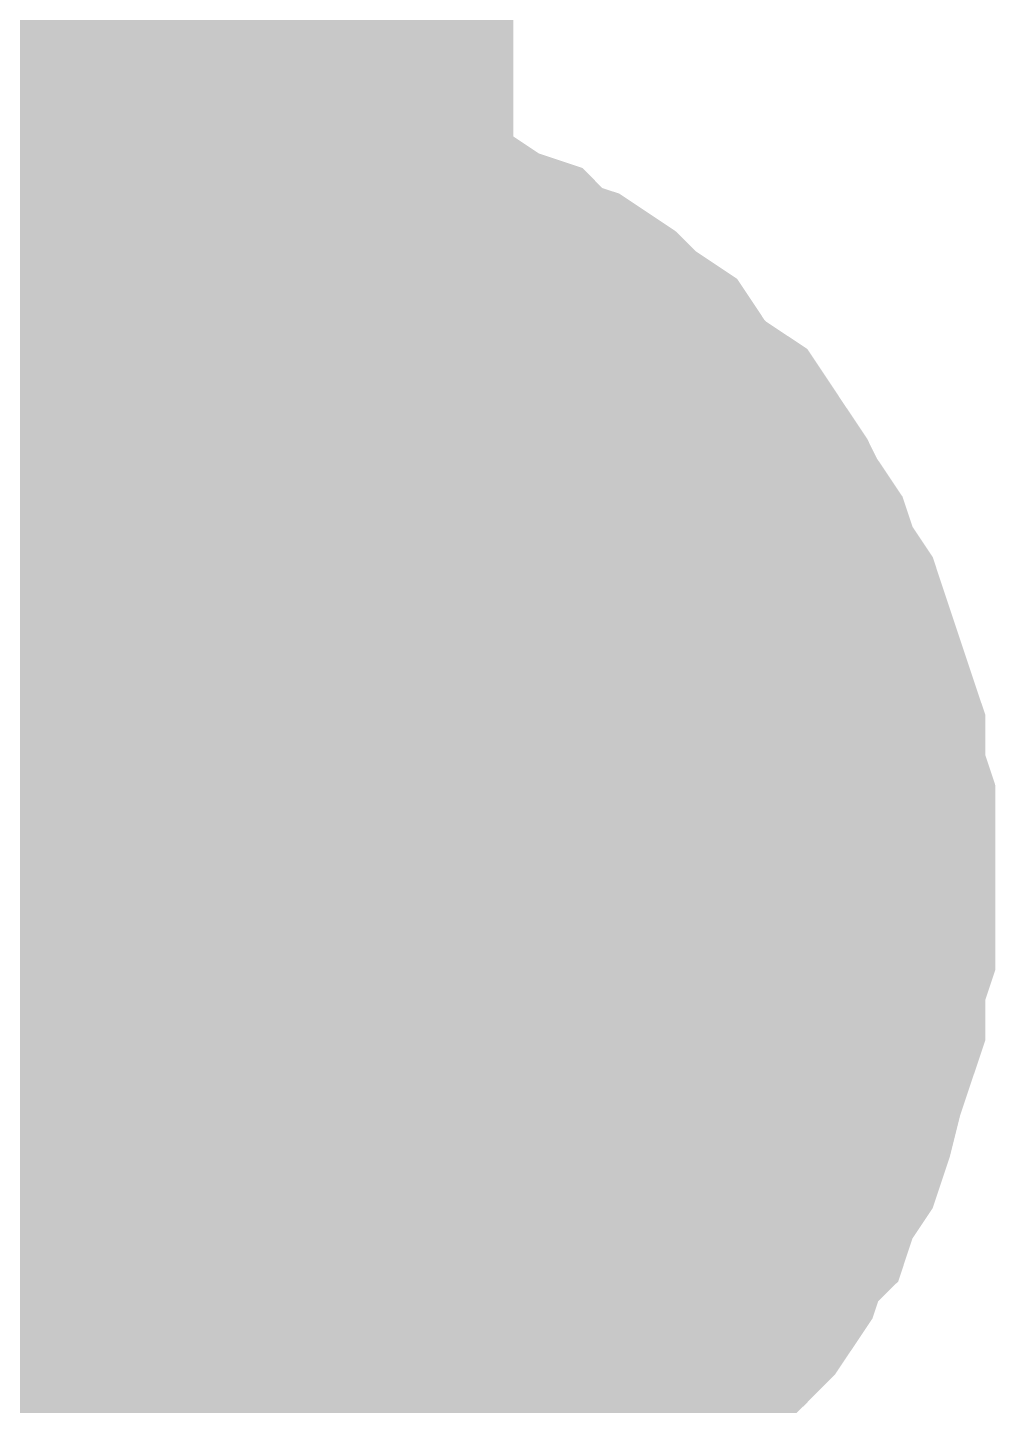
# Model space of a CAD drawing. Header units: inches. Extents: x 0 to 841, y 0 to 594.
# Drawn here: x 62.354 to 63.436, y 226.91 to 228.451 of the extents above; entities that cross this region are included whole.
import ezdxf

# ---------------------------------------------------------------- set-up
doc = ezdxf.new("R2010")
doc.units = ezdxf.units.IN
doc.layers.add('Sheet', color=255, linetype='Continuous')

msp = doc.modelspace()

# ---------------------------------------------------------------- linework, layer by layer
at = {"layer": 'Sheet'}
for points in [[(62.5225, 237.4832, 0.7493, 0.7493, 0), (62.5225, 227.4889, 0.7493, 0.7493, 0), (62.5225, 214.9791, 0.7493, 0.7493, 0)], [(62.1969, 228.1739, 0.2997, 0.2997, 0), (62.2306, 228.1963, 0.2997, 0.2997, 0), (62.2643, 228.2076, 0.2997, 0.2997, 0), (62.298, 228.2188, 0.2997, 0.2997, 0), (62.3316, 228.23, 0.2997, 0.2997, 0), (62.3653, 228.2413, 0.2997, 0.2997, 0), (62.4102, 228.2413, 0.2997, 0.2997, 0), (62.4439, 228.2525, 0.2997, 0.2997, 0), (62.4889, 228.2525, 0.2997, 0.2997, 0), (62.5225, 228.2525, 0.2997, 0.2997, 0)], [(62.1969, 228.1739, 0.2997, 0.2997, 0), (62.2306, 228.1963, 0.2997, 0.2997, 0), (62.2643, 228.2076, 0.2997, 0.2997, 0), (62.298, 228.2188, 0.2997, 0.2997, 0), (62.3316, 228.23, 0.2997, 0.2997, 0), (62.3653, 228.2413, 0.2997, 0.2997, 0), (62.4102, 228.2413, 0.2997, 0.2997, 0), (62.4439, 228.2525, 0.2997, 0.2997, 0), (62.4889, 228.2525, 0.2997, 0.2997, 0), (62.5225, 228.2525, 0.2997, 0.2997, 0)], [(62.5225, 228.2525, 0.2997, 0.2997, 0), (62.5225, 228.2525, 0.2997, 0.2997, 0)], [(62.5225, 228.2525, 0.2997, 0.2997, 0), (62.5675, 228.2525, 0.2997, 0.2997, 0), (62.6011, 228.2525, 0.2997, 0.2997, 0), (62.6348, 228.2413, 0.2997, 0.2997, 0), (62.6797, 228.2413, 0.2997, 0.2997, 0), (62.7134, 228.23, 0.2997, 0.2997, 0), (62.7471, 228.2188, 0.2997, 0.2997, 0), (62.792, 228.2076, 0.2997, 0.2997, 0), (62.8257, 228.1963, 0.2997, 0.2997, 0), (62.8594, 228.1739, 0.2997, 0.2997, 0), (62.8931, 228.1627, 0.2997, 0.2997, 0), (62.9155, 228.1402, 0.2997, 0.2997, 0), (62.9492, 228.129, 0.2997, 0.2997, 0), (62.9829, 228.1065, 0.2997, 0.2997, 0), (63.0054, 228.0841, 0.2997, 0.2997, 0), (63.0391, 228.0616, 0.2997, 0.2997, 0), (63.0615, 228.0279, 0.2997, 0.2997, 0), (63.084, 228.0054, 0.2997, 0.2997, 0), (63.1177, 227.983, 0.2997, 0.2997, 0), (63.1401, 227.9493, 0.2997, 0.2997, 0), (63.1626, 227.9156, 0.2997, 0.2997, 0), (63.1738, 227.8931, 0.2997, 0.2997, 0), (63.1963, 227.8595, 0.2997, 0.2997, 0), (63.2075, 227.8258, 0.2997, 0.2997, 0), (63.23, 227.7921, 0.2997, 0.2997, 0), (63.2412, 227.7584, 0.2997, 0.2997, 0), (63.2524, 227.7247, 0.2997, 0.2997, 0), (63.2636, 227.691, 0.2997, 0.2997, 0), (63.2749, 227.6573, 0.2997, 0.2997, 0), (63.2749, 227.6124, 0.2997, 0.2997, 0), (63.2861, 227.5787, 0.2997, 0.2997, 0), (63.2861, 227.5338, 0.2997, 0.2997, 0), (63.2861, 227.5001, 0.2997, 0.2997, 0)], [(62.5225, 228.2525, 0.2997, 0.2997, 0), (62.5225, 228.2525, 0.2997, 0.2997, 0)], [(62.5225, 228.2525, 0.2997, 0.2997, 0), (62.5675, 228.2525, 0.2997, 0.2997, 0), (62.6011, 228.2525, 0.2997, 0.2997, 0), (62.6348, 228.2413, 0.2997, 0.2997, 0), (62.6797, 228.2413, 0.2997, 0.2997, 0), (62.7134, 228.23, 0.2997, 0.2997, 0), (62.7471, 228.2188, 0.2997, 0.2997, 0), (62.792, 228.2076, 0.2997, 0.2997, 0), (62.8257, 228.1963, 0.2997, 0.2997, 0), (62.8594, 228.1739, 0.2997, 0.2997, 0), (62.8931, 228.1627, 0.2997, 0.2997, 0), (62.9155, 228.1402, 0.2997, 0.2997, 0), (62.9492, 228.129, 0.2997, 0.2997, 0), (62.9829, 228.1065, 0.2997, 0.2997, 0), (63.0054, 228.0841, 0.2997, 0.2997, 0), (63.0391, 228.0616, 0.2997, 0.2997, 0), (63.0615, 228.0279, 0.2997, 0.2997, 0), (63.084, 228.0054, 0.2997, 0.2997, 0), (63.1177, 227.983, 0.2997, 0.2997, 0), (63.1401, 227.9493, 0.2997, 0.2997, 0), (63.1626, 227.9156, 0.2997, 0.2997, 0), (63.1738, 227.8931, 0.2997, 0.2997, 0), (63.1963, 227.8595, 0.2997, 0.2997, 0), (63.2075, 227.8258, 0.2997, 0.2997, 0), (63.23, 227.7921, 0.2997, 0.2997, 0), (63.2412, 227.7584, 0.2997, 0.2997, 0), (63.2524, 227.7247, 0.2997, 0.2997, 0), (63.2636, 227.691, 0.2997, 0.2997, 0), (63.2749, 227.6573, 0.2997, 0.2997, 0), (63.2749, 227.6124, 0.2997, 0.2997, 0), (63.2861, 227.5787, 0.2997, 0.2997, 0), (63.2861, 227.5338, 0.2997, 0.2997, 0), (63.2861, 227.5001, 0.2997, 0.2997, 0)], [(62.298, 228.2188, 0.0991, 0.0991, 0), (62.3316, 228.23, 0.0991, 0.0991, 0), (62.3653, 228.2413, 0.0991, 0.0991, 0), (62.4102, 228.2413, 0.0991, 0.0991, 0), (62.4439, 228.2525, 0.0991, 0.0991, 0), (62.4889, 228.2525, 0.0991, 0.0991, 0), (62.5225, 228.2525, 0.0991, 0.0991, 0)], [(62.298, 228.2188, 0.0991, 0.0991, 0), (62.3316, 228.23, 0.0991, 0.0991, 0), (62.3653, 228.2413, 0.0991, 0.0991, 0), (62.4102, 228.2413, 0.0991, 0.0991, 0), (62.4439, 228.2525, 0.0991, 0.0991, 0), (62.4889, 228.2525, 0.0991, 0.0991, 0), (62.5225, 228.2525, 0.0991, 0.0991, 0)], [(62.5225, 228.2525, 0.0991, 0.0991, 0), (62.5225, 228.2525, 0.0991, 0.0991, 0)], [(62.5225, 228.2525, 0.0991, 0.0991, 0), (62.5675, 228.2525, 0.0991, 0.0991, 0), (62.6011, 228.2525, 0.0991, 0.0991, 0), (62.6348, 228.2413, 0.0991, 0.0991, 0), (62.6797, 228.2413, 0.0991, 0.0991, 0), (62.7134, 228.23, 0.0991, 0.0991, 0), (62.7471, 228.2188, 0.0991, 0.0991, 0), (62.792, 228.2076, 0.0991, 0.0991, 0), (62.8257, 228.1963, 0.0991, 0.0991, 0), (62.8594, 228.1739, 0.0991, 0.0991, 0), (62.8931, 228.1627, 0.0991, 0.0991, 0), (62.9155, 228.1402, 0.0991, 0.0991, 0), (62.9492, 228.129, 0.0991, 0.0991, 0), (62.9829, 228.1065, 0.0991, 0.0991, 0), (63.0054, 228.0841, 0.0991, 0.0991, 0), (63.0391, 228.0616, 0.0991, 0.0991, 0), (63.0615, 228.0279, 0.0991, 0.0991, 0), (63.084, 228.0054, 0.0991, 0.0991, 0), (63.1177, 227.983, 0.0991, 0.0991, 0), (63.1401, 227.9493, 0.0991, 0.0991, 0), (63.1626, 227.9156, 0.0991, 0.0991, 0), (63.1738, 227.8931, 0.0991, 0.0991, 0), (63.1963, 227.8595, 0.0991, 0.0991, 0), (63.2075, 227.8258, 0.0991, 0.0991, 0), (63.23, 227.7921, 0.0991, 0.0991, 0), (63.2412, 227.7584, 0.0991, 0.0991, 0), (63.2524, 227.7247, 0.0991, 0.0991, 0), (63.2636, 227.691, 0.0991, 0.0991, 0), (63.2749, 227.6573, 0.0991, 0.0991, 0), (63.2749, 227.6124, 0.0991, 0.0991, 0), (63.2861, 227.5787, 0.0991, 0.0991, 0), (63.2861, 227.5338, 0.0991, 0.0991, 0), (63.2861, 227.5001, 0.0991, 0.0991, 0)], [(62.5225, 228.2525, 0.0991, 0.0991, 0), (62.5225, 228.2525, 0.0991, 0.0991, 0)], [(62.5225, 228.2525, 0.0991, 0.0991, 0), (62.5675, 228.2525, 0.0991, 0.0991, 0), (62.6011, 228.2525, 0.0991, 0.0991, 0), (62.6348, 228.2413, 0.0991, 0.0991, 0), (62.6797, 228.2413, 0.0991, 0.0991, 0), (62.7134, 228.23, 0.0991, 0.0991, 0), (62.7471, 228.2188, 0.0991, 0.0991, 0), (62.792, 228.2076, 0.0991, 0.0991, 0), (62.8257, 228.1963, 0.0991, 0.0991, 0), (62.8594, 228.1739, 0.0991, 0.0991, 0), (62.8931, 228.1627, 0.0991, 0.0991, 0), (62.9155, 228.1402, 0.0991, 0.0991, 0), (62.9492, 228.129, 0.0991, 0.0991, 0), (62.9829, 228.1065, 0.0991, 0.0991, 0), (63.0054, 228.0841, 0.0991, 0.0991, 0), (63.0391, 228.0616, 0.0991, 0.0991, 0), (63.0615, 228.0279, 0.0991, 0.0991, 0), (63.084, 228.0054, 0.0991, 0.0991, 0), (63.1177, 227.983, 0.0991, 0.0991, 0), (63.1401, 227.9493, 0.0991, 0.0991, 0), (63.1626, 227.9156, 0.0991, 0.0991, 0), (63.1738, 227.8931, 0.0991, 0.0991, 0), (63.1963, 227.8595, 0.0991, 0.0991, 0), (63.2075, 227.8258, 0.0991, 0.0991, 0), (63.23, 227.7921, 0.0991, 0.0991, 0), (63.2412, 227.7584, 0.0991, 0.0991, 0), (63.2524, 227.7247, 0.0991, 0.0991, 0), (63.2636, 227.691, 0.0991, 0.0991, 0), (63.2749, 227.6573, 0.0991, 0.0991, 0), (63.2749, 227.6124, 0.0991, 0.0991, 0), (63.2861, 227.5787, 0.0991, 0.0991, 0), (63.2861, 227.5338, 0.0991, 0.0991, 0), (63.2861, 227.5001, 0.0991, 0.0991, 0)], [(62.1969, 227.8931, 0.2997, 0.2997, 0), (62.2194, 227.9044, 0.2997, 0.2997, 0), (62.2418, 227.9156, 0.2997, 0.2997, 0), (62.2643, 227.9381, 0.2997, 0.2997, 0), (62.2755, 227.9493, 0.2997, 0.2997, 0), (62.298, 227.9605, 0.2997, 0.2997, 0), (62.3204, 227.9605, 0.2997, 0.2997, 0), (62.3429, 227.9718, 0.2997, 0.2997, 0), (62.3766, 227.983, 0.2997, 0.2997, 0), (62.399, 227.9942, 0.2997, 0.2997, 0), (62.4215, 227.9942, 0.2997, 0.2997, 0), (62.4439, 227.9942, 0.2997, 0.2997, 0), (62.4664, 228.0054, 0.2997, 0.2997, 0), (62.5001, 228.0054, 0.2997, 0.2997, 0), (62.5225, 228.0054, 0.2997, 0.2997, 0)], [(62.1969, 227.8931, 0.2997, 0.2997, 0), (62.2194, 227.9044, 0.2997, 0.2997, 0), (62.2418, 227.9156, 0.2997, 0.2997, 0), (62.2643, 227.9381, 0.2997, 0.2997, 0), (62.2755, 227.9493, 0.2997, 0.2997, 0), (62.298, 227.9605, 0.2997, 0.2997, 0), (62.3204, 227.9605, 0.2997, 0.2997, 0), (62.3429, 227.9718, 0.2997, 0.2997, 0), (62.3766, 227.983, 0.2997, 0.2997, 0), (62.399, 227.9942, 0.2997, 0.2997, 0), (62.4215, 227.9942, 0.2997, 0.2997, 0), (62.4439, 227.9942, 0.2997, 0.2997, 0), (62.4664, 228.0054, 0.2997, 0.2997, 0), (62.5001, 228.0054, 0.2997, 0.2997, 0), (62.5225, 228.0054, 0.2997, 0.2997, 0)], [(62.5225, 228.0054, 0.2997, 0.2997, 0), (62.5225, 228.0054, 0.2997, 0.2997, 0)], [(62.5225, 228.0054, 0.2997, 0.2997, 0), (62.545, 228.0054, 0.2997, 0.2997, 0), (62.5787, 228.0054, 0.2997, 0.2997, 0), (62.6011, 227.9942, 0.2997, 0.2997, 0), (62.6236, 227.9942, 0.2997, 0.2997, 0), (62.6461, 227.9942, 0.2997, 0.2997, 0), (62.6797, 227.983, 0.2997, 0.2997, 0), (62.7022, 227.9718, 0.2997, 0.2997, 0), (62.7247, 227.9605, 0.2997, 0.2997, 0), (62.7471, 227.9605, 0.2997, 0.2997, 0), (62.7696, 227.9493, 0.2997, 0.2997, 0), (62.792, 227.9381, 0.2997, 0.2997, 0), (62.8145, 227.9156, 0.2997, 0.2997, 0), (62.8257, 227.9044, 0.2997, 0.2997, 0), (62.8482, 227.8931, 0.2997, 0.2997, 0), (62.8706, 227.8707, 0.2997, 0.2997, 0), (62.8819, 227.8595, 0.2997, 0.2997, 0), (62.9043, 227.837, 0.2997, 0.2997, 0), (62.9155, 227.8258, 0.2997, 0.2997, 0), (62.938, 227.8033, 0.2997, 0.2997, 0), (62.9492, 227.7809, 0.2997, 0.2997, 0), (62.9605, 227.7584, 0.2997, 0.2997, 0), (62.9717, 227.7472, 0.2997, 0.2997, 0), (62.9829, 227.7247, 0.2997, 0.2997, 0), (62.9942, 227.7022, 0.2997, 0.2997, 0), (63.0054, 227.6798, 0.2997, 0.2997, 0), (63.0166, 227.6461, 0.2997, 0.2997, 0), (63.0278, 227.6236, 0.2997, 0.2997, 0), (63.0278, 227.6012, 0.2997, 0.2997, 0), (63.0278, 227.5787, 0.2997, 0.2997, 0), (63.0391, 227.5563, 0.2997, 0.2997, 0), (63.0391, 227.5226, 0.2997, 0.2997, 0), (63.0391, 227.5001, 0.2997, 0.2997, 0)], [(62.5225, 228.0054, 0.2997, 0.2997, 0), (62.5225, 228.0054, 0.2997, 0.2997, 0)], [(62.5225, 228.0054, 0.2997, 0.2997, 0), (62.545, 228.0054, 0.2997, 0.2997, 0), (62.5787, 228.0054, 0.2997, 0.2997, 0), (62.6011, 227.9942, 0.2997, 0.2997, 0), (62.6236, 227.9942, 0.2997, 0.2997, 0), (62.6461, 227.9942, 0.2997, 0.2997, 0), (62.6797, 227.983, 0.2997, 0.2997, 0), (62.7022, 227.9718, 0.2997, 0.2997, 0), (62.7247, 227.9605, 0.2997, 0.2997, 0), (62.7471, 227.9605, 0.2997, 0.2997, 0), (62.7696, 227.9493, 0.2997, 0.2997, 0), (62.792, 227.9381, 0.2997, 0.2997, 0), (62.8145, 227.9156, 0.2997, 0.2997, 0), (62.8257, 227.9044, 0.2997, 0.2997, 0), (62.8482, 227.8931, 0.2997, 0.2997, 0), (62.8706, 227.8707, 0.2997, 0.2997, 0), (62.8819, 227.8595, 0.2997, 0.2997, 0), (62.9043, 227.837, 0.2997, 0.2997, 0), (62.9155, 227.8258, 0.2997, 0.2997, 0), (62.938, 227.8033, 0.2997, 0.2997, 0), (62.9492, 227.7809, 0.2997, 0.2997, 0), (62.9605, 227.7584, 0.2997, 0.2997, 0), (62.9717, 227.7472, 0.2997, 0.2997, 0), (62.9829, 227.7247, 0.2997, 0.2997, 0), (62.9942, 227.7022, 0.2997, 0.2997, 0), (63.0054, 227.6798, 0.2997, 0.2997, 0), (63.0166, 227.6461, 0.2997, 0.2997, 0), (63.0278, 227.6236, 0.2997, 0.2997, 0), (63.0278, 227.6012, 0.2997, 0.2997, 0), (63.0278, 227.5787, 0.2997, 0.2997, 0), (63.0391, 227.5563, 0.2997, 0.2997, 0), (63.0391, 227.5226, 0.2997, 0.2997, 0), (63.0391, 227.5001, 0.2997, 0.2997, 0)], [(62.298, 227.9605, 0.0991, 0.0991, 0), (62.3204, 227.9605, 0.0991, 0.0991, 0), (62.3429, 227.9718, 0.0991, 0.0991, 0), (62.3766, 227.983, 0.0991, 0.0991, 0), (62.399, 227.9942, 0.0991, 0.0991, 0), (62.4215, 227.9942, 0.0991, 0.0991, 0), (62.4439, 227.9942, 0.0991, 0.0991, 0), (62.4664, 228.0054, 0.0991, 0.0991, 0), (62.5001, 228.0054, 0.0991, 0.0991, 0), (62.5225, 228.0054, 0.0991, 0.0991, 0)], [(62.298, 227.9605, 0.0991, 0.0991, 0), (62.3204, 227.9605, 0.0991, 0.0991, 0), (62.3429, 227.9718, 0.0991, 0.0991, 0), (62.3766, 227.983, 0.0991, 0.0991, 0), (62.399, 227.9942, 0.0991, 0.0991, 0), (62.4215, 227.9942, 0.0991, 0.0991, 0), (62.4439, 227.9942, 0.0991, 0.0991, 0), (62.4664, 228.0054, 0.0991, 0.0991, 0), (62.5001, 228.0054, 0.0991, 0.0991, 0), (62.5225, 228.0054, 0.0991, 0.0991, 0)], [(62.5225, 228.0054, 0.0991, 0.0991, 0), (62.5225, 228.0054, 0.0991, 0.0991, 0)], [(62.5225, 228.0054, 0.0991, 0.0991, 0), (62.545, 228.0054, 0.0991, 0.0991, 0), (62.5787, 228.0054, 0.0991, 0.0991, 0), (62.6011, 227.9942, 0.0991, 0.0991, 0), (62.6236, 227.9942, 0.0991, 0.0991, 0), (62.6461, 227.9942, 0.0991, 0.0991, 0), (62.6797, 227.983, 0.0991, 0.0991, 0), (62.7022, 227.9718, 0.0991, 0.0991, 0), (62.7247, 227.9605, 0.0991, 0.0991, 0), (62.7471, 227.9605, 0.0991, 0.0991, 0), (62.7696, 227.9493, 0.0991, 0.0991, 0), (62.792, 227.9381, 0.0991, 0.0991, 0), (62.8145, 227.9156, 0.0991, 0.0991, 0), (62.8257, 227.9044, 0.0991, 0.0991, 0), (62.8482, 227.8931, 0.0991, 0.0991, 0), (62.8706, 227.8707, 0.0991, 0.0991, 0), (62.8819, 227.8595, 0.0991, 0.0991, 0), (62.9043, 227.837, 0.0991, 0.0991, 0), (62.9155, 227.8258, 0.0991, 0.0991, 0), (62.938, 227.8033, 0.0991, 0.0991, 0), (62.9492, 227.7809, 0.0991, 0.0991, 0), (62.9605, 227.7584, 0.0991, 0.0991, 0), (62.9717, 227.7472, 0.0991, 0.0991, 0), (62.9829, 227.7247, 0.0991, 0.0991, 0), (62.9942, 227.7022, 0.0991, 0.0991, 0), (63.0054, 227.6798, 0.0991, 0.0991, 0), (63.0166, 227.6461, 0.0991, 0.0991, 0), (63.0278, 227.6236, 0.0991, 0.0991, 0), (63.0278, 227.6012, 0.0991, 0.0991, 0), (63.0278, 227.5787, 0.0991, 0.0991, 0), (63.0391, 227.5563, 0.0991, 0.0991, 0), (63.0391, 227.5226, 0.0991, 0.0991, 0), (63.0391, 227.5001, 0.0991, 0.0991, 0)], [(62.5225, 228.0054, 0.0991, 0.0991, 0), (62.5225, 228.0054, 0.0991, 0.0991, 0)], [(62.5225, 228.0054, 0.0991, 0.0991, 0), (62.545, 228.0054, 0.0991, 0.0991, 0), (62.5787, 228.0054, 0.0991, 0.0991, 0), (62.6011, 227.9942, 0.0991, 0.0991, 0), (62.6236, 227.9942, 0.0991, 0.0991, 0), (62.6461, 227.9942, 0.0991, 0.0991, 0), (62.6797, 227.983, 0.0991, 0.0991, 0), (62.7022, 227.9718, 0.0991, 0.0991, 0), (62.7247, 227.9605, 0.0991, 0.0991, 0), (62.7471, 227.9605, 0.0991, 0.0991, 0), (62.7696, 227.9493, 0.0991, 0.0991, 0), (62.792, 227.9381, 0.0991, 0.0991, 0), (62.8145, 227.9156, 0.0991, 0.0991, 0), (62.8257, 227.9044, 0.0991, 0.0991, 0), (62.8482, 227.8931, 0.0991, 0.0991, 0), (62.8706, 227.8707, 0.0991, 0.0991, 0), (62.8819, 227.8595, 0.0991, 0.0991, 0), (62.9043, 227.837, 0.0991, 0.0991, 0), (62.9155, 227.8258, 0.0991, 0.0991, 0), (62.938, 227.8033, 0.0991, 0.0991, 0), (62.9492, 227.7809, 0.0991, 0.0991, 0), (62.9605, 227.7584, 0.0991, 0.0991, 0), (62.9717, 227.7472, 0.0991, 0.0991, 0), (62.9829, 227.7247, 0.0991, 0.0991, 0), (62.9942, 227.7022, 0.0991, 0.0991, 0), (63.0054, 227.6798, 0.0991, 0.0991, 0), (63.0166, 227.6461, 0.0991, 0.0991, 0), (63.0278, 227.6236, 0.0991, 0.0991, 0), (63.0278, 227.6012, 0.0991, 0.0991, 0), (63.0278, 227.5787, 0.0991, 0.0991, 0), (63.0391, 227.5563, 0.0991, 0.0991, 0), (63.0391, 227.5226, 0.0991, 0.0991, 0), (63.0391, 227.5001, 0.0991, 0.0991, 0)], [(52.5288, 227.5001, 0.7493, 0.7493, 0), (62.5225, 227.5001, 0.7493, 0.7493, 0)], [(63.0391, 227.5001, 0.2997, 0.2997, 0), (63.0391, 227.4777, 0.2997, 0.2997, 0), (63.0391, 227.444, 0.2997, 0.2997, 0), (63.0278, 227.4215, 0.2997, 0.2997, 0), (63.0278, 227.399, 0.2997, 0.2997, 0), (63.0278, 227.3766, 0.2997, 0.2997, 0), (63.0166, 227.3429, 0.2997, 0.2997, 0), (63.0054, 227.3204, 0.2997, 0.2997, 0), (62.9942, 227.298, 0.2997, 0.2997, 0), (62.9829, 227.2755, 0.2997, 0.2997, 0), (62.9717, 227.2531, 0.2997, 0.2997, 0), (62.9605, 227.2306, 0.2997, 0.2997, 0), (62.9492, 227.2081, 0.2997, 0.2997, 0), (62.938, 227.1969, 0.2997, 0.2997, 0), (62.9155, 227.1745, 0.2997, 0.2997, 0), (62.9043, 227.152, 0.2997, 0.2997, 0), (62.8819, 227.1408, 0.2997, 0.2997, 0), (62.8706, 227.1183, 0.2997, 0.2997, 0), (62.8482, 227.1071, 0.2997, 0.2997, 0), (62.8257, 227.0846, 0.2997, 0.2997, 0), (62.8145, 227.0734, 0.2997, 0.2997, 0), (62.792, 227.0622, 0.2997, 0.2997, 0), (62.7696, 227.0509, 0.2997, 0.2997, 0), (62.7471, 227.0397, 0.2997, 0.2997, 0), (62.7247, 227.0285, 0.2997, 0.2997, 0), (62.7022, 227.0172, 0.2997, 0.2997, 0), (62.6797, 227.006, 0.2997, 0.2997, 0), (62.6461, 226.9948, 0.2997, 0.2997, 0), (62.6236, 226.9948, 0.2997, 0.2997, 0), (62.6011, 226.9948, 0.2997, 0.2997, 0), (62.5787, 226.9836, 0.2997, 0.2997, 0), (62.545, 226.9836, 0.2997, 0.2997, 0), (62.5225, 226.9836, 0.2997, 0.2997, 0)], [(63.0391, 227.5001, 0.2997, 0.2997, 0), (63.0391, 227.4777, 0.2997, 0.2997, 0), (63.0391, 227.444, 0.2997, 0.2997, 0), (63.0278, 227.4215, 0.2997, 0.2997, 0), (63.0278, 227.399, 0.2997, 0.2997, 0), (63.0278, 227.3766, 0.2997, 0.2997, 0), (63.0166, 227.3429, 0.2997, 0.2997, 0), (63.0054, 227.3204, 0.2997, 0.2997, 0), (62.9942, 227.298, 0.2997, 0.2997, 0), (62.9829, 227.2755, 0.2997, 0.2997, 0), (62.9717, 227.2531, 0.2997, 0.2997, 0), (62.9605, 227.2306, 0.2997, 0.2997, 0), (62.9492, 227.2081, 0.2997, 0.2997, 0), (62.938, 227.1969, 0.2997, 0.2997, 0), (62.9155, 227.1745, 0.2997, 0.2997, 0), (62.9043, 227.152, 0.2997, 0.2997, 0), (62.8819, 227.1408, 0.2997, 0.2997, 0), (62.8706, 227.1183, 0.2997, 0.2997, 0), (62.8482, 227.1071, 0.2997, 0.2997, 0), (62.8257, 227.0846, 0.2997, 0.2997, 0), (62.8145, 227.0734, 0.2997, 0.2997, 0), (62.792, 227.0622, 0.2997, 0.2997, 0), (62.7696, 227.0509, 0.2997, 0.2997, 0), (62.7471, 227.0397, 0.2997, 0.2997, 0), (62.7247, 227.0285, 0.2997, 0.2997, 0), (62.7022, 227.0172, 0.2997, 0.2997, 0), (62.6797, 227.006, 0.2997, 0.2997, 0), (62.6461, 226.9948, 0.2997, 0.2997, 0), (62.6236, 226.9948, 0.2997, 0.2997, 0), (62.6011, 226.9948, 0.2997, 0.2997, 0), (62.5787, 226.9836, 0.2997, 0.2997, 0), (62.545, 226.9836, 0.2997, 0.2997, 0), (62.5225, 226.9836, 0.2997, 0.2997, 0)], [(63.2861, 227.5001, 0.2997, 0.2997, 0), (63.2861, 227.4552, 0.2997, 0.2997, 0), (63.2861, 227.4215, 0.2997, 0.2997, 0), (63.2749, 227.3878, 0.2997, 0.2997, 0), (63.2749, 227.3429, 0.2997, 0.2997, 0), (63.2636, 227.3092, 0.2997, 0.2997, 0), (63.2524, 227.2755, 0.2997, 0.2997, 0), (63.2412, 227.2306, 0.2997, 0.2997, 0), (63.23, 227.1969, 0.2997, 0.2997, 0), (63.2075, 227.1632, 0.2997, 0.2997, 0), (63.1963, 227.1295, 0.2997, 0.2997, 0), (63.1738, 227.1071, 0.2997, 0.2997, 0), (63.1626, 227.0734, 0.2997, 0.2997, 0), (63.1401, 227.0397, 0.2997, 0.2997, 0), (63.1177, 227.0172, 0.2997, 0.2997, 0), (63.084, 226.9836, 0.2997, 0.2997, 0), (63.0615, 226.9611, 0.2997, 0.2997, 0), (63.0391, 226.9386, 0.2997, 0.2997, 0), (63.0054, 226.9049, 0.2997, 0.2997, 0), (62.9829, 226.8825, 0.2997, 0.2997, 0), (62.9492, 226.86, 0.2997, 0.2997, 0), (62.9155, 226.8488, 0.2997, 0.2997, 0), (62.8931, 226.8263, 0.2997, 0.2997, 0), (62.8594, 226.8151, 0.2997, 0.2997, 0), (62.8257, 226.7927, 0.2997, 0.2997, 0), (62.792, 226.7814, 0.2997, 0.2997, 0), (62.7471, 226.7702, 0.2997, 0.2997, 0), (62.7134, 226.759, 0.2997, 0.2997, 0)], [(63.2861, 227.5001, 0.2997, 0.2997, 0), (63.2861, 227.4552, 0.2997, 0.2997, 0), (63.2861, 227.4215, 0.2997, 0.2997, 0), (63.2749, 227.3878, 0.2997, 0.2997, 0), (63.2749, 227.3429, 0.2997, 0.2997, 0), (63.2636, 227.3092, 0.2997, 0.2997, 0), (63.2524, 227.2755, 0.2997, 0.2997, 0), (63.2412, 227.2306, 0.2997, 0.2997, 0), (63.23, 227.1969, 0.2997, 0.2997, 0), (63.2075, 227.1632, 0.2997, 0.2997, 0), (63.1963, 227.1295, 0.2997, 0.2997, 0), (63.1738, 227.1071, 0.2997, 0.2997, 0), (63.1626, 227.0734, 0.2997, 0.2997, 0), (63.1401, 227.0397, 0.2997, 0.2997, 0), (63.1177, 227.0172, 0.2997, 0.2997, 0), (63.084, 226.9836, 0.2997, 0.2997, 0), (63.0615, 226.9611, 0.2997, 0.2997, 0), (63.0391, 226.9386, 0.2997, 0.2997, 0), (63.0054, 226.9049, 0.2997, 0.2997, 0), (62.9829, 226.8825, 0.2997, 0.2997, 0), (62.9492, 226.86, 0.2997, 0.2997, 0), (62.9155, 226.8488, 0.2997, 0.2997, 0), (62.8931, 226.8263, 0.2997, 0.2997, 0), (62.8594, 226.8151, 0.2997, 0.2997, 0), (62.8257, 226.7927, 0.2997, 0.2997, 0), (62.792, 226.7814, 0.2997, 0.2997, 0), (62.7471, 226.7702, 0.2997, 0.2997, 0), (62.7134, 226.759, 0.2997, 0.2997, 0)], [(63.0391, 227.5001, 0.2997, 0.2997, 0), (63.0391, 227.5001, 0.2997, 0.2997, 0), (63.0391, 227.5001, 0.2997, 0.2997, 0), (63.0391, 227.5001, 0.2997, 0.2997, 0), (63.0391, 227.5001, 0.2997, 0.2997, 0), (63.0391, 227.5001, 0.2997, 0.2997, 0), (63.0391, 227.5001, 0.2997, 0.2997, 0), (63.0391, 227.5001, 0.2997, 0.2997, 0), (63.0391, 227.5001, 0.2997, 0.2997, 0), (63.0391, 227.5001, 0.2997, 0.2997, 0), (63.0391, 227.5001, 0.2997, 0.2997, 0), (63.0391, 227.5001, 0.2997, 0.2997, 0), (63.0391, 227.5001, 0.2997, 0.2997, 0), (63.0391, 227.5001, 0.2997, 0.2997, 0), (63.0391, 227.5001, 0.2997, 0.2997, 0), (63.0391, 227.5001, 0.2997, 0.2997, 0), (63.0391, 227.5001, 0.2997, 0.2997, 0), (63.0391, 227.5001, 0.2997, 0.2997, 0), (63.0391, 227.5001, 0.2997, 0.2997, 0), (63.0391, 227.5001, 0.2997, 0.2997, 0), (63.0391, 227.5001, 0.2997, 0.2997, 0), (63.0391, 227.5001, 0.2997, 0.2997, 0), (63.0391, 227.5001, 0.2997, 0.2997, 0), (63.0391, 227.5001, 0.2997, 0.2997, 0), (63.0391, 227.5001, 0.2997, 0.2997, 0), (63.0391, 227.5001, 0.2997, 0.2997, 0), (63.0391, 227.5001, 0.2997, 0.2997, 0), (63.0391, 227.5001, 0.2997, 0.2997, 0), (63.0391, 227.5001, 0.2997, 0.2997, 0), (63.0391, 227.5001, 0.2997, 0.2997, 0), (63.0391, 227.5001, 0.2997, 0.2997, 0), (63.0391, 227.5001, 0.2997, 0.2997, 0), (63.0391, 227.5001, 0.2997, 0.2997, 0)], [(63.0391, 227.5001, 0.2997, 0.2997, 0), (63.0391, 227.5001, 0.2997, 0.2997, 0)], [(63.0391, 227.5001, 0.2997, 0.2997, 0), (63.0391, 227.5001, 0.2997, 0.2997, 0), (63.0391, 227.5001, 0.2997, 0.2997, 0), (63.0391, 227.5001, 0.2997, 0.2997, 0), (63.0391, 227.5001, 0.2997, 0.2997, 0), (63.0391, 227.5001, 0.2997, 0.2997, 0), (63.0391, 227.5001, 0.2997, 0.2997, 0), (63.0391, 227.5001, 0.2997, 0.2997, 0), (63.0391, 227.5001, 0.2997, 0.2997, 0), (63.0391, 227.5001, 0.2997, 0.2997, 0), (63.0391, 227.5001, 0.2997, 0.2997, 0), (63.0391, 227.5001, 0.2997, 0.2997, 0), (63.0391, 227.5001, 0.2997, 0.2997, 0), (63.0391, 227.5001, 0.2997, 0.2997, 0), (63.0391, 227.5001, 0.2997, 0.2997, 0), (63.0391, 227.5001, 0.2997, 0.2997, 0), (63.0391, 227.5001, 0.2997, 0.2997, 0), (63.0391, 227.5001, 0.2997, 0.2997, 0), (63.0391, 227.5001, 0.2997, 0.2997, 0), (63.0391, 227.5001, 0.2997, 0.2997, 0), (63.0391, 227.5001, 0.2997, 0.2997, 0), (63.0391, 227.5001, 0.2997, 0.2997, 0), (63.0391, 227.5001, 0.2997, 0.2997, 0), (63.0391, 227.5001, 0.2997, 0.2997, 0), (63.0391, 227.5001, 0.2997, 0.2997, 0), (63.0391, 227.5001, 0.2997, 0.2997, 0), (63.0391, 227.5001, 0.2997, 0.2997, 0), (63.0391, 227.5001, 0.2997, 0.2997, 0), (63.0391, 227.5001, 0.2997, 0.2997, 0), (63.0391, 227.5001, 0.2997, 0.2997, 0), (63.0391, 227.5001, 0.2997, 0.2997, 0), (63.0391, 227.5001, 0.2997, 0.2997, 0), (63.0391, 227.5001, 0.2997, 0.2997, 0)], [(63.0391, 227.5001, 0.2997, 0.2997, 0), (63.0391, 227.5001, 0.2997, 0.2997, 0)], [(63.2861, 227.5001, 0.2997, 0.2997, 0), (63.2861, 227.5001, 0.2997, 0.2997, 0), (63.2861, 227.5001, 0.2997, 0.2997, 0), (63.2861, 227.5001, 0.2997, 0.2997, 0), (63.2861, 227.5001, 0.2997, 0.2997, 0), (63.2861, 227.5001, 0.2997, 0.2997, 0), (63.2861, 227.5001, 0.2997, 0.2997, 0), (63.2861, 227.5001, 0.2997, 0.2997, 0), (63.2861, 227.5001, 0.2997, 0.2997, 0), (63.2861, 227.5001, 0.2997, 0.2997, 0), (63.2861, 227.5001, 0.2997, 0.2997, 0), (63.2861, 227.5001, 0.2997, 0.2997, 0), (63.2861, 227.5001, 0.2997, 0.2997, 0), (63.2861, 227.5001, 0.2997, 0.2997, 0), (63.2861, 227.5001, 0.2997, 0.2997, 0), (63.2861, 227.5001, 0.2997, 0.2997, 0), (63.2861, 227.5001, 0.2997, 0.2997, 0), (63.2861, 227.5001, 0.2997, 0.2997, 0), (63.2861, 227.5001, 0.2997, 0.2997, 0), (63.2861, 227.5001, 0.2997, 0.2997, 0), (63.2861, 227.5001, 0.2997, 0.2997, 0), (63.2861, 227.5001, 0.2997, 0.2997, 0), (63.2861, 227.5001, 0.2997, 0.2997, 0), (63.2861, 227.5001, 0.2997, 0.2997, 0), (63.2861, 227.5001, 0.2997, 0.2997, 0), (63.2861, 227.5001, 0.2997, 0.2997, 0), (63.2861, 227.5001, 0.2997, 0.2997, 0), (63.2861, 227.5001, 0.2997, 0.2997, 0), (63.2861, 227.5001, 0.2997, 0.2997, 0), (63.2861, 227.5001, 0.2997, 0.2997, 0), (63.2861, 227.5001, 0.2997, 0.2997, 0), (63.2861, 227.5001, 0.2997, 0.2997, 0), (63.2861, 227.5001, 0.2997, 0.2997, 0)], [(63.2861, 227.5001, 0.2997, 0.2997, 0), (63.2861, 227.5001, 0.2997, 0.2997, 0)], [(63.2861, 227.5001, 0.2997, 0.2997, 0), (63.2861, 227.5001, 0.2997, 0.2997, 0), (63.2861, 227.5001, 0.2997, 0.2997, 0), (63.2861, 227.5001, 0.2997, 0.2997, 0), (63.2861, 227.5001, 0.2997, 0.2997, 0), (63.2861, 227.5001, 0.2997, 0.2997, 0), (63.2861, 227.5001, 0.2997, 0.2997, 0), (63.2861, 227.5001, 0.2997, 0.2997, 0), (63.2861, 227.5001, 0.2997, 0.2997, 0), (63.2861, 227.5001, 0.2997, 0.2997, 0), (63.2861, 227.5001, 0.2997, 0.2997, 0), (63.2861, 227.5001, 0.2997, 0.2997, 0), (63.2861, 227.5001, 0.2997, 0.2997, 0), (63.2861, 227.5001, 0.2997, 0.2997, 0), (63.2861, 227.5001, 0.2997, 0.2997, 0), (63.2861, 227.5001, 0.2997, 0.2997, 0), (63.2861, 227.5001, 0.2997, 0.2997, 0), (63.2861, 227.5001, 0.2997, 0.2997, 0), (63.2861, 227.5001, 0.2997, 0.2997, 0), (63.2861, 227.5001, 0.2997, 0.2997, 0), (63.2861, 227.5001, 0.2997, 0.2997, 0), (63.2861, 227.5001, 0.2997, 0.2997, 0), (63.2861, 227.5001, 0.2997, 0.2997, 0), (63.2861, 227.5001, 0.2997, 0.2997, 0), (63.2861, 227.5001, 0.2997, 0.2997, 0), (63.2861, 227.5001, 0.2997, 0.2997, 0), (63.2861, 227.5001, 0.2997, 0.2997, 0), (63.2861, 227.5001, 0.2997, 0.2997, 0), (63.2861, 227.5001, 0.2997, 0.2997, 0), (63.2861, 227.5001, 0.2997, 0.2997, 0), (63.2861, 227.5001, 0.2997, 0.2997, 0), (63.2861, 227.5001, 0.2997, 0.2997, 0), (63.2861, 227.5001, 0.2997, 0.2997, 0)], [(63.2861, 227.5001, 0.2997, 0.2997, 0), (63.2861, 227.5001, 0.2997, 0.2997, 0)], [(63.0391, 227.5001, 0.0991, 0.0991, 0), (63.0391, 227.4777, 0.0991, 0.0991, 0), (63.0391, 227.444, 0.0991, 0.0991, 0), (63.0278, 227.4215, 0.0991, 0.0991, 0), (63.0278, 227.399, 0.0991, 0.0991, 0), (63.0278, 227.3766, 0.0991, 0.0991, 0), (63.0166, 227.3429, 0.0991, 0.0991, 0), (63.0054, 227.3204, 0.0991, 0.0991, 0), (62.9942, 227.298, 0.0991, 0.0991, 0), (62.9829, 227.2755, 0.0991, 0.0991, 0), (62.9717, 227.2531, 0.0991, 0.0991, 0), (62.9605, 227.2306, 0.0991, 0.0991, 0), (62.9492, 227.2081, 0.0991, 0.0991, 0), (62.938, 227.1969, 0.0991, 0.0991, 0), (62.9155, 227.1745, 0.0991, 0.0991, 0), (62.9043, 227.152, 0.0991, 0.0991, 0), (62.8819, 227.1408, 0.0991, 0.0991, 0), (62.8706, 227.1183, 0.0991, 0.0991, 0), (62.8482, 227.1071, 0.0991, 0.0991, 0), (62.8257, 227.0846, 0.0991, 0.0991, 0), (62.8145, 227.0734, 0.0991, 0.0991, 0), (62.792, 227.0622, 0.0991, 0.0991, 0), (62.7696, 227.0509, 0.0991, 0.0991, 0), (62.7471, 227.0397, 0.0991, 0.0991, 0), (62.7247, 227.0285, 0.0991, 0.0991, 0), (62.7022, 227.0172, 0.0991, 0.0991, 0), (62.6797, 227.006, 0.0991, 0.0991, 0), (62.6461, 226.9948, 0.0991, 0.0991, 0), (62.6236, 226.9948, 0.0991, 0.0991, 0), (62.6011, 226.9948, 0.0991, 0.0991, 0), (62.5787, 226.9836, 0.0991, 0.0991, 0), (62.545, 226.9836, 0.0991, 0.0991, 0), (62.5225, 226.9836, 0.0991, 0.0991, 0)], [(63.0391, 227.5001, 0.0991, 0.0991, 0), (63.0391, 227.4777, 0.0991, 0.0991, 0), (63.0391, 227.444, 0.0991, 0.0991, 0), (63.0278, 227.4215, 0.0991, 0.0991, 0), (63.0278, 227.399, 0.0991, 0.0991, 0), (63.0278, 227.3766, 0.0991, 0.0991, 0), (63.0166, 227.3429, 0.0991, 0.0991, 0), (63.0054, 227.3204, 0.0991, 0.0991, 0), (62.9942, 227.298, 0.0991, 0.0991, 0), (62.9829, 227.2755, 0.0991, 0.0991, 0), (62.9717, 227.2531, 0.0991, 0.0991, 0), (62.9605, 227.2306, 0.0991, 0.0991, 0), (62.9492, 227.2081, 0.0991, 0.0991, 0), (62.938, 227.1969, 0.0991, 0.0991, 0), (62.9155, 227.1745, 0.0991, 0.0991, 0), (62.9043, 227.152, 0.0991, 0.0991, 0), (62.8819, 227.1408, 0.0991, 0.0991, 0), (62.8706, 227.1183, 0.0991, 0.0991, 0), (62.8482, 227.1071, 0.0991, 0.0991, 0), (62.8257, 227.0846, 0.0991, 0.0991, 0), (62.8145, 227.0734, 0.0991, 0.0991, 0), (62.792, 227.0622, 0.0991, 0.0991, 0), (62.7696, 227.0509, 0.0991, 0.0991, 0), (62.7471, 227.0397, 0.0991, 0.0991, 0), (62.7247, 227.0285, 0.0991, 0.0991, 0), (62.7022, 227.0172, 0.0991, 0.0991, 0), (62.6797, 227.006, 0.0991, 0.0991, 0), (62.6461, 226.9948, 0.0991, 0.0991, 0), (62.6236, 226.9948, 0.0991, 0.0991, 0), (62.6011, 226.9948, 0.0991, 0.0991, 0), (62.5787, 226.9836, 0.0991, 0.0991, 0), (62.545, 226.9836, 0.0991, 0.0991, 0), (62.5225, 226.9836, 0.0991, 0.0991, 0)], [(63.2861, 227.5001, 0.0991, 0.0991, 0), (63.2861, 227.4552, 0.0991, 0.0991, 0), (63.2861, 227.4215, 0.0991, 0.0991, 0), (63.2749, 227.3878, 0.0991, 0.0991, 0), (63.2749, 227.3429, 0.0991, 0.0991, 0), (63.2636, 227.3092, 0.0991, 0.0991, 0), (63.2524, 227.2755, 0.0991, 0.0991, 0), (63.2412, 227.2306, 0.0991, 0.0991, 0), (63.23, 227.1969, 0.0991, 0.0991, 0), (63.2075, 227.1632, 0.0991, 0.0991, 0), (63.1963, 227.1295, 0.0991, 0.0991, 0), (63.1738, 227.1071, 0.0991, 0.0991, 0), (63.1626, 227.0734, 0.0991, 0.0991, 0), (63.1401, 227.0397, 0.0991, 0.0991, 0), (63.1177, 227.0172, 0.0991, 0.0991, 0), (63.084, 226.9836, 0.0991, 0.0991, 0), (63.0615, 226.9611, 0.0991, 0.0991, 0), (63.0391, 226.9386, 0.0991, 0.0991, 0), (63.0054, 226.9049, 0.0991, 0.0991, 0), (62.9829, 226.8825, 0.0991, 0.0991, 0), (62.9492, 226.86, 0.0991, 0.0991, 0)], [(63.2861, 227.5001, 0.0991, 0.0991, 0), (63.2861, 227.4552, 0.0991, 0.0991, 0), (63.2861, 227.4215, 0.0991, 0.0991, 0), (63.2749, 227.3878, 0.0991, 0.0991, 0), (63.2749, 227.3429, 0.0991, 0.0991, 0), (63.2636, 227.3092, 0.0991, 0.0991, 0), (63.2524, 227.2755, 0.0991, 0.0991, 0), (63.2412, 227.2306, 0.0991, 0.0991, 0), (63.23, 227.1969, 0.0991, 0.0991, 0), (63.2075, 227.1632, 0.0991, 0.0991, 0), (63.1963, 227.1295, 0.0991, 0.0991, 0), (63.1738, 227.1071, 0.0991, 0.0991, 0), (63.1626, 227.0734, 0.0991, 0.0991, 0), (63.1401, 227.0397, 0.0991, 0.0991, 0), (63.1177, 227.0172, 0.0991, 0.0991, 0), (63.084, 226.9836, 0.0991, 0.0991, 0), (63.0615, 226.9611, 0.0991, 0.0991, 0), (63.0391, 226.9386, 0.0991, 0.0991, 0), (63.0054, 226.9049, 0.0991, 0.0991, 0), (62.9829, 226.8825, 0.0991, 0.0991, 0), (62.9492, 226.86, 0.0991, 0.0991, 0)], [(63.0391, 227.5001, 0.0991, 0.0991, 0), (63.0391, 227.5001, 0.0991, 0.0991, 0), (63.0391, 227.5001, 0.0991, 0.0991, 0), (63.0391, 227.5001, 0.0991, 0.0991, 0), (63.0391, 227.5001, 0.0991, 0.0991, 0), (63.0391, 227.5001, 0.0991, 0.0991, 0), (63.0391, 227.5001, 0.0991, 0.0991, 0), (63.0391, 227.5001, 0.0991, 0.0991, 0), (63.0391, 227.5001, 0.0991, 0.0991, 0), (63.0391, 227.5001, 0.0991, 0.0991, 0), (63.0391, 227.5001, 0.0991, 0.0991, 0), (63.0391, 227.5001, 0.0991, 0.0991, 0), (63.0391, 227.5001, 0.0991, 0.0991, 0), (63.0391, 227.5001, 0.0991, 0.0991, 0), (63.0391, 227.5001, 0.0991, 0.0991, 0), (63.0391, 227.5001, 0.0991, 0.0991, 0), (63.0391, 227.5001, 0.0991, 0.0991, 0), (63.0391, 227.5001, 0.0991, 0.0991, 0), (63.0391, 227.5001, 0.0991, 0.0991, 0), (63.0391, 227.5001, 0.0991, 0.0991, 0), (63.0391, 227.5001, 0.0991, 0.0991, 0), (63.0391, 227.5001, 0.0991, 0.0991, 0), (63.0391, 227.5001, 0.0991, 0.0991, 0), (63.0391, 227.5001, 0.0991, 0.0991, 0), (63.0391, 227.5001, 0.0991, 0.0991, 0), (63.0391, 227.5001, 0.0991, 0.0991, 0), (63.0391, 227.5001, 0.0991, 0.0991, 0), (63.0391, 227.5001, 0.0991, 0.0991, 0), (63.0391, 227.5001, 0.0991, 0.0991, 0), (63.0391, 227.5001, 0.0991, 0.0991, 0), (63.0391, 227.5001, 0.0991, 0.0991, 0), (63.0391, 227.5001, 0.0991, 0.0991, 0), (63.0391, 227.5001, 0.0991, 0.0991, 0)], [(63.0391, 227.5001, 0.0991, 0.0991, 0), (63.0391, 227.5001, 0.0991, 0.0991, 0)], [(63.0391, 227.5001, 0.0991, 0.0991, 0), (63.0391, 227.5001, 0.0991, 0.0991, 0), (63.0391, 227.5001, 0.0991, 0.0991, 0), (63.0391, 227.5001, 0.0991, 0.0991, 0), (63.0391, 227.5001, 0.0991, 0.0991, 0), (63.0391, 227.5001, 0.0991, 0.0991, 0), (63.0391, 227.5001, 0.0991, 0.0991, 0), (63.0391, 227.5001, 0.0991, 0.0991, 0), (63.0391, 227.5001, 0.0991, 0.0991, 0), (63.0391, 227.5001, 0.0991, 0.0991, 0), (63.0391, 227.5001, 0.0991, 0.0991, 0), (63.0391, 227.5001, 0.0991, 0.0991, 0), (63.0391, 227.5001, 0.0991, 0.0991, 0), (63.0391, 227.5001, 0.0991, 0.0991, 0), (63.0391, 227.5001, 0.0991, 0.0991, 0), (63.0391, 227.5001, 0.0991, 0.0991, 0), (63.0391, 227.5001, 0.0991, 0.0991, 0), (63.0391, 227.5001, 0.0991, 0.0991, 0), (63.0391, 227.5001, 0.0991, 0.0991, 0), (63.0391, 227.5001, 0.0991, 0.0991, 0), (63.0391, 227.5001, 0.0991, 0.0991, 0), (63.0391, 227.5001, 0.0991, 0.0991, 0), (63.0391, 227.5001, 0.0991, 0.0991, 0), (63.0391, 227.5001, 0.0991, 0.0991, 0), (63.0391, 227.5001, 0.0991, 0.0991, 0), (63.0391, 227.5001, 0.0991, 0.0991, 0), (63.0391, 227.5001, 0.0991, 0.0991, 0), (63.0391, 227.5001, 0.0991, 0.0991, 0), (63.0391, 227.5001, 0.0991, 0.0991, 0), (63.0391, 227.5001, 0.0991, 0.0991, 0), (63.0391, 227.5001, 0.0991, 0.0991, 0), (63.0391, 227.5001, 0.0991, 0.0991, 0), (63.0391, 227.5001, 0.0991, 0.0991, 0)], [(63.0391, 227.5001, 0.0991, 0.0991, 0), (63.0391, 227.5001, 0.0991, 0.0991, 0)], [(63.2861, 227.5001, 0.0991, 0.0991, 0), (63.2861, 227.5001, 0.0991, 0.0991, 0), (63.2861, 227.5001, 0.0991, 0.0991, 0), (63.2861, 227.5001, 0.0991, 0.0991, 0), (63.2861, 227.5001, 0.0991, 0.0991, 0), (63.2861, 227.5001, 0.0991, 0.0991, 0), (63.2861, 227.5001, 0.0991, 0.0991, 0), (63.2861, 227.5001, 0.0991, 0.0991, 0), (63.2861, 227.5001, 0.0991, 0.0991, 0), (63.2861, 227.5001, 0.0991, 0.0991, 0), (63.2861, 227.5001, 0.0991, 0.0991, 0), (63.2861, 227.5001, 0.0991, 0.0991, 0), (63.2861, 227.5001, 0.0991, 0.0991, 0), (63.2861, 227.5001, 0.0991, 0.0991, 0), (63.2861, 227.5001, 0.0991, 0.0991, 0), (63.2861, 227.5001, 0.0991, 0.0991, 0), (63.2861, 227.5001, 0.0991, 0.0991, 0), (63.2861, 227.5001, 0.0991, 0.0991, 0), (63.2861, 227.5001, 0.0991, 0.0991, 0), (63.2861, 227.5001, 0.0991, 0.0991, 0), (63.2861, 227.5001, 0.0991, 0.0991, 0), (63.2861, 227.5001, 0.0991, 0.0991, 0), (63.2861, 227.5001, 0.0991, 0.0991, 0), (63.2861, 227.5001, 0.0991, 0.0991, 0), (63.2861, 227.5001, 0.0991, 0.0991, 0), (63.2861, 227.5001, 0.0991, 0.0991, 0), (63.2861, 227.5001, 0.0991, 0.0991, 0), (63.2861, 227.5001, 0.0991, 0.0991, 0), (63.2861, 227.5001, 0.0991, 0.0991, 0), (63.2861, 227.5001, 0.0991, 0.0991, 0), (63.2861, 227.5001, 0.0991, 0.0991, 0), (63.2861, 227.5001, 0.0991, 0.0991, 0), (63.2861, 227.5001, 0.0991, 0.0991, 0)], [(63.2861, 227.5001, 0.0991, 0.0991, 0), (63.2861, 227.5001, 0.0991, 0.0991, 0)], [(63.2861, 227.5001, 0.0991, 0.0991, 0), (63.2861, 227.5001, 0.0991, 0.0991, 0), (63.2861, 227.5001, 0.0991, 0.0991, 0), (63.2861, 227.5001, 0.0991, 0.0991, 0), (63.2861, 227.5001, 0.0991, 0.0991, 0), (63.2861, 227.5001, 0.0991, 0.0991, 0), (63.2861, 227.5001, 0.0991, 0.0991, 0), (63.2861, 227.5001, 0.0991, 0.0991, 0), (63.2861, 227.5001, 0.0991, 0.0991, 0), (63.2861, 227.5001, 0.0991, 0.0991, 0), (63.2861, 227.5001, 0.0991, 0.0991, 0), (63.2861, 227.5001, 0.0991, 0.0991, 0), (63.2861, 227.5001, 0.0991, 0.0991, 0), (63.2861, 227.5001, 0.0991, 0.0991, 0), (63.2861, 227.5001, 0.0991, 0.0991, 0), (63.2861, 227.5001, 0.0991, 0.0991, 0), (63.2861, 227.5001, 0.0991, 0.0991, 0), (63.2861, 227.5001, 0.0991, 0.0991, 0), (63.2861, 227.5001, 0.0991, 0.0991, 0), (63.2861, 227.5001, 0.0991, 0.0991, 0), (63.2861, 227.5001, 0.0991, 0.0991, 0), (63.2861, 227.5001, 0.0991, 0.0991, 0), (63.2861, 227.5001, 0.0991, 0.0991, 0), (63.2861, 227.5001, 0.0991, 0.0991, 0), (63.2861, 227.5001, 0.0991, 0.0991, 0), (63.2861, 227.5001, 0.0991, 0.0991, 0), (63.2861, 227.5001, 0.0991, 0.0991, 0), (63.2861, 227.5001, 0.0991, 0.0991, 0), (63.2861, 227.5001, 0.0991, 0.0991, 0), (63.2861, 227.5001, 0.0991, 0.0991, 0), (63.2861, 227.5001, 0.0991, 0.0991, 0), (63.2861, 227.5001, 0.0991, 0.0991, 0), (63.2861, 227.5001, 0.0991, 0.0991, 0)], [(63.2861, 227.5001, 0.0991, 0.0991, 0), (63.2861, 227.5001, 0.0991, 0.0991, 0)], [(62.5225, 226.9836, 0.2997, 0.2997, 0), (62.5001, 226.9836, 0.2997, 0.2997, 0), (62.4664, 226.9836, 0.2997, 0.2997, 0), (62.4439, 226.9948, 0.2997, 0.2997, 0), (62.4215, 226.9948, 0.2997, 0.2997, 0), (62.399, 226.9948, 0.2997, 0.2997, 0), (62.3766, 227.006, 0.2997, 0.2997, 0), (62.3429, 227.0172, 0.2997, 0.2997, 0), (62.3204, 227.0285, 0.2997, 0.2997, 0), (62.298, 227.0397, 0.2997, 0.2997, 0), (62.2755, 227.0509, 0.2997, 0.2997, 0), (62.2643, 227.0622, 0.2997, 0.2997, 0), (62.2418, 227.0734, 0.2997, 0.2997, 0), (62.2194, 227.0846, 0.2997, 0.2997, 0), (62.1969, 227.1071, 0.2997, 0.2997, 0)], [(62.5225, 226.9836, 0.2997, 0.2997, 0), (62.5001, 226.9836, 0.2997, 0.2997, 0), (62.4664, 226.9836, 0.2997, 0.2997, 0), (62.4439, 226.9948, 0.2997, 0.2997, 0), (62.4215, 226.9948, 0.2997, 0.2997, 0), (62.399, 226.9948, 0.2997, 0.2997, 0), (62.3766, 227.006, 0.2997, 0.2997, 0), (62.3429, 227.0172, 0.2997, 0.2997, 0), (62.3204, 227.0285, 0.2997, 0.2997, 0), (62.298, 227.0397, 0.2997, 0.2997, 0), (62.2755, 227.0509, 0.2997, 0.2997, 0), (62.2643, 227.0622, 0.2997, 0.2997, 0), (62.2418, 227.0734, 0.2997, 0.2997, 0), (62.2194, 227.0846, 0.2997, 0.2997, 0), (62.1969, 227.1071, 0.2997, 0.2997, 0)], [(62.5225, 226.9836, 0.0991, 0.0991, 0), (62.5001, 226.9836, 0.0991, 0.0991, 0), (62.4664, 226.9836, 0.0991, 0.0991, 0), (62.4439, 226.9948, 0.0991, 0.0991, 0), (62.4215, 226.9948, 0.0991, 0.0991, 0), (62.399, 226.9948, 0.0991, 0.0991, 0), (62.3766, 227.006, 0.0991, 0.0991, 0), (62.3429, 227.0172, 0.0991, 0.0991, 0), (62.3204, 227.0285, 0.0991, 0.0991, 0), (62.298, 227.0397, 0.0991, 0.0991, 0)], [(62.5225, 226.9836, 0.0991, 0.0991, 0), (62.5001, 226.9836, 0.0991, 0.0991, 0), (62.4664, 226.9836, 0.0991, 0.0991, 0), (62.4439, 226.9948, 0.0991, 0.0991, 0), (62.4215, 226.9948, 0.0991, 0.0991, 0), (62.399, 226.9948, 0.0991, 0.0991, 0), (62.3766, 227.006, 0.0991, 0.0991, 0), (62.3429, 227.0172, 0.0991, 0.0991, 0), (62.3204, 227.0285, 0.0991, 0.0991, 0), (62.298, 227.0397, 0.0991, 0.0991, 0)], [(62.3316, 226.759, 0.2997, 0.2997, 0), (62.298, 226.7702, 0.2997, 0.2997, 0), (62.2643, 226.7814, 0.2997, 0.2997, 0), (62.2306, 226.7927, 0.2997, 0.2997, 0), (62.1969, 226.8151, 0.2997, 0.2997, 0)], [(62.3316, 226.759, 0.2997, 0.2997, 0), (62.298, 226.7702, 0.2997, 0.2997, 0), (62.2643, 226.7814, 0.2997, 0.2997, 0), (62.2306, 226.7927, 0.2997, 0.2997, 0), (62.1969, 226.8151, 0.2997, 0.2997, 0)]]:
    msp.add_lwpolyline(points, format="xyseb", dxfattribs=at)
msp.add_lwpolyline([(62.246, 227.5, 0.508, 0.508, 1), (62.754, 227.5, 0.508, 0.508, 1)], format="xyseb", close=True, dxfattribs=at)

doc.saveas('drawing.dxf')
